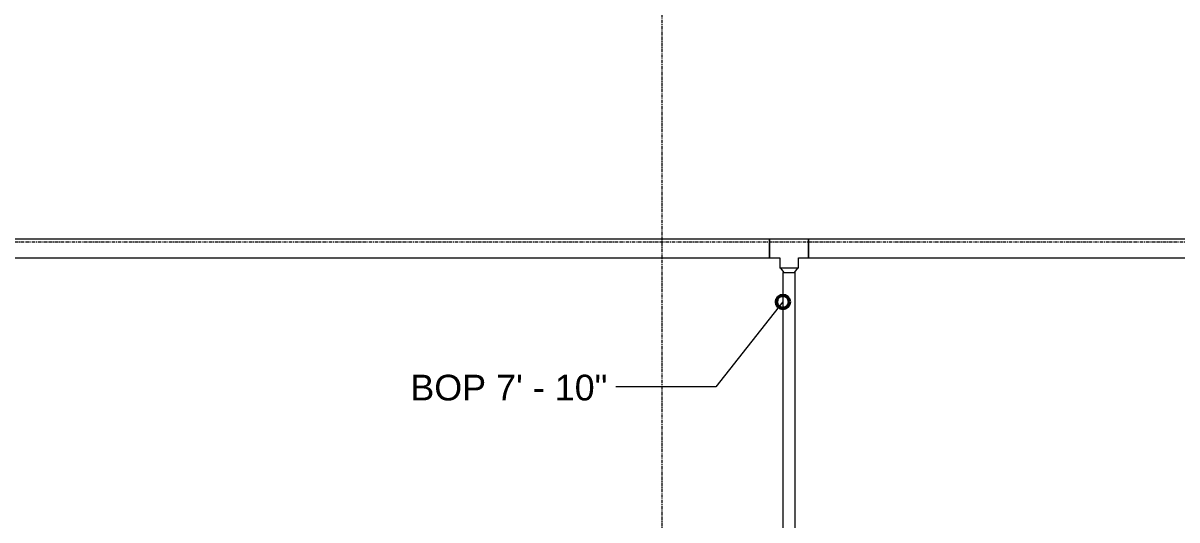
# Model space of a CAD drawing. Header units: inches. Extents: x -3679 to 241, y -496 to 1784.
# Drawn here: x -2538.9 to -2362.1, y 230.4 to 306.5 of the extents above; entities that cross this region are included whole.
import ezdxf

# ---------------------------------------------------------------- set-up
doc = ezdxf.new("R2010")
doc.units = ezdxf.units.IN
doc.header["$MEASUREMENT"] = 0
doc.linetypes.add('Grid Line', pattern=[0.875, 0.5, -0.125, 0.125, -0.125])
for name, color, linetype, lineweight in [('G-ANNO-DIMS', 251, 'Continuous', 9), ('P-PIPE', 1, 'Continuous', 9), ('S-GRID', 8, 'Continuous', 9)]:
    doc.layers.add(name, color=color, linetype=linetype, lineweight=lineweight)
doc.styles.add('Arial', font='arial.ttf', dxfattribs={"height": 3.934132})

msp = doc.modelspace()

# ---------------------------------------------------------------- linework, layer by layer
at = {"layer": 'G-ANNO-DIMS'}
for p, q in [((-2422.46, 263.83), (-2432.73, 250.81)), ((-2432.73, 250.81), (-2448.08, 250.81))]:
    msp.add_line(p, q, dxfattribs=at)
at = {"layer": 'G-ANNO-DIMS', "lineweight": 50}
msp.add_circle((-2422.46, 263.83), 1, dxfattribs=at)
at = {"layer": 'P-PIPE'}
for p, q in [((-2424.51, 273.44), (-2592.01, 273.44)), ((-2418.52, 273.44), (-2424.51, 273.44)), ((-2424.51, 273.44), (-2424.51, 271.28)), ((-2424.51, 273.25), (-2424.51, 273.39)), ((-2424.51, 273.02), (-2424.51, 273.24)), ((-2424.51, 272.72), (-2424.51, 273.02)), ((-2424.51, 272.37), (-2424.51, 272.72)), ((-2424.51, 271.63), (-2424.51, 272.37)), ((-2292.62, 273.44), (-2418.52, 273.44)), ((-2418.52, 271.28), (-2418.52, 273.44)), ((-2418.52, 273.39), (-2418.52, 273.25)), ((-2418.52, 273.24), (-2418.52, 273.02)), ((-2418.52, 273.02), (-2418.52, 272.72)), ((-2418.52, 272.72), (-2418.52, 272.37)), ((-2418.52, 272.37), (-2418.52, 271.63)), ((-2592.01, 270.56), (-2424.51, 270.56)), ((-2424.51, 271.28), (-2424.51, 271.63)), ((-2424.51, 270.98), (-2424.51, 271.28)), ((-2424.51, 271.28), (-2424.51, 270.56)), ((-2424.51, 270.76), (-2424.51, 270.98)), ((-2424.51, 270.61), (-2424.51, 270.75)), ((-2424.51, 270.56), (-2422.95, 270.56)), ((-2422.95, 270.56), (-2422.95, 269.01)), ((-2420.08, 270.56), (-2418.52, 270.56)), ((-2420.08, 269.01), (-2420.08, 270.56)), ((-2418.52, 271.63), (-2418.52, 271.28)), ((-2418.52, 271.28), (-2418.52, 270.98)), ((-2418.52, 270.56), (-2418.52, 271.28)), ((-2418.52, 270.98), (-2418.52, 270.76)), ((-2418.52, 270.75), (-2418.52, 270.61)), ((-2418.52, 270.56), (-2292.62, 270.56)), ((-2420.08, 269.01), (-2422.95, 269.01)), ((-2422.83, 269.01), (-2422.33, 268.35)), ((-2420.7, 268.35), (-2420.2, 269.01)), ((-2422.46, 268.35), (-2422.46, 195.77)), ((-2422.46, 268.35), (-2420.56, 268.35)), ((-2420.56, 195.77), (-2420.56, 268.35))]:
    msp.add_line(p, q, dxfattribs=at)
at = {"layer": 'S-GRID', "linetype": 'Grid Line'}
for p, q in [((-2441, 1771.74), (-2441, -484.26)), ((228, 273), (-3666.39, 273))]:
    msp.add_line(p, q, dxfattribs=at)

# ---------------------------------------------------------------- texts
at = {"layer": 'G-ANNO-DIMS', "insert": (-2479.54, 252.68), "char_height": 3.9341, "width": 35.952, "attachment_point": 1, "line_spacing_factor": 0.938532, "style": 'Arial'}
msp.add_mtext('BOP 7\' - 10"', dxfattribs=at)

doc.saveas('drawing.dxf')
